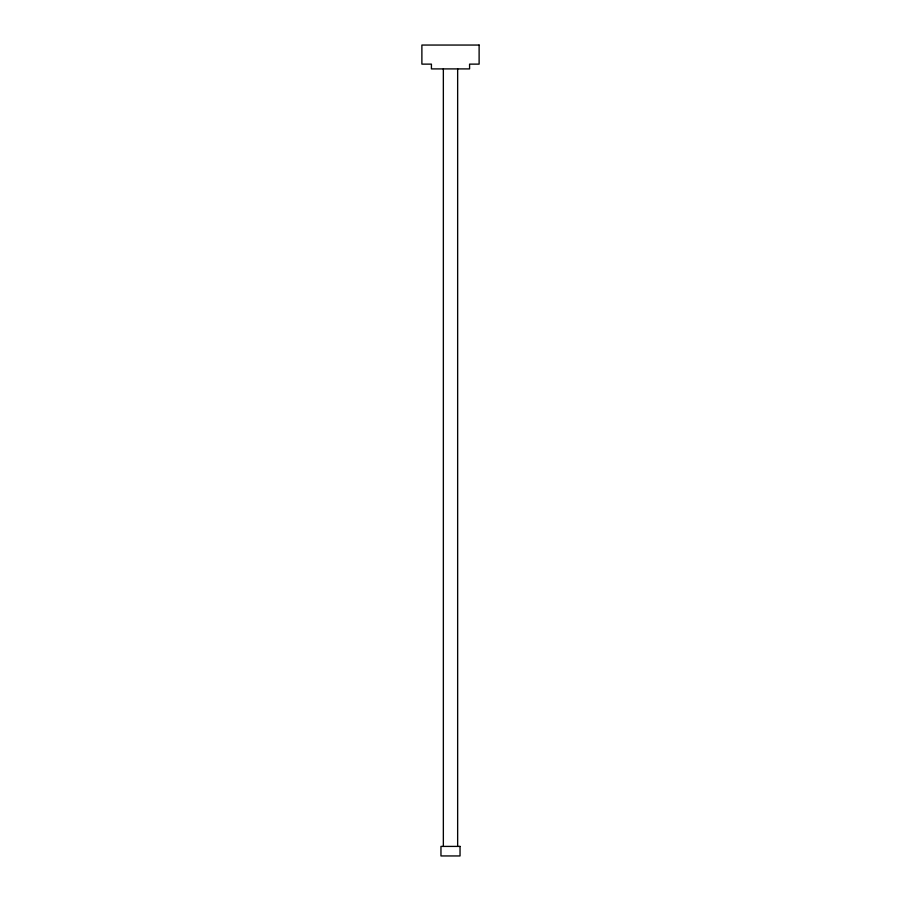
<?xml version="1.0" encoding="UTF-8"?>
<svg xmlns="http://www.w3.org/2000/svg" width="901" height="901" viewBox="0 0 901 901"><rect width="100%" height="100%" fill="white"/><g stroke="black" fill="none" stroke-linecap="round" stroke-linejoin="round"><path stroke-width="1.35" d="M457.652 68.904L457.652 846.411M443.348 68.904L443.348 846.411M479.118 45.05L421.882 45.05L421.882 64.129L431.421 64.129L431.421 68.904L469.579 68.904L469.579 64.129L479.118 64.129L479.118 45.05M460.039 846.411L440.961 846.411L440.961 855.95L460.039 855.95L460.039 846.411"/></g></svg>
